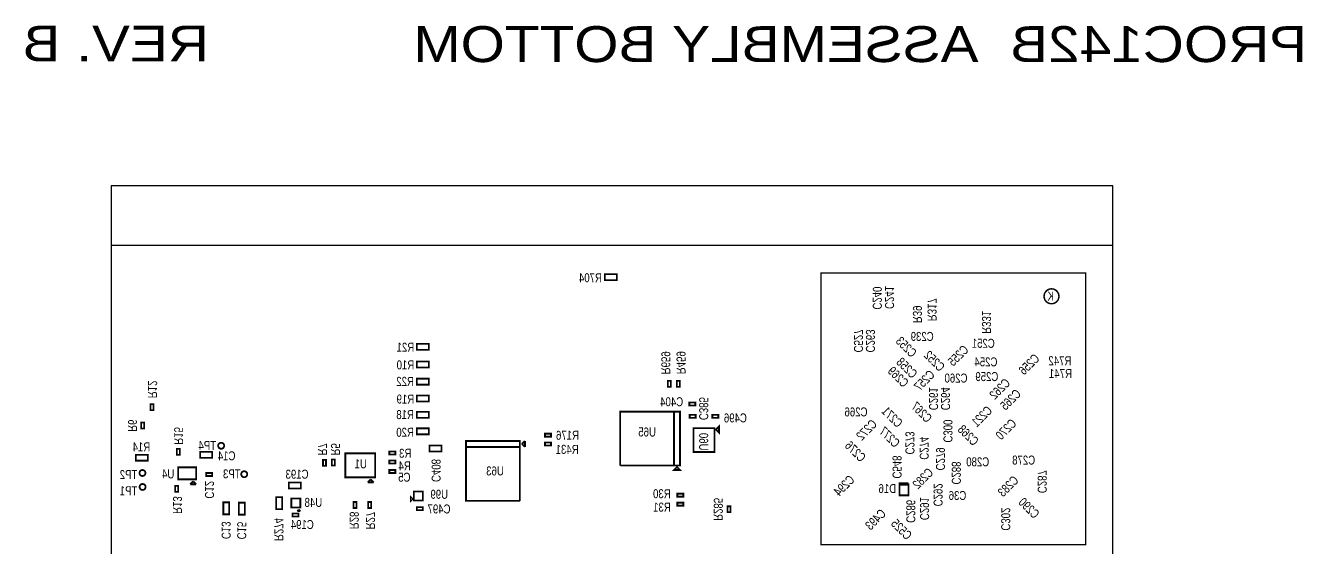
# Model space of a CAD drawing. Extents: x -19 to 106, y -45 to 165.
# Drawn here: x -11.1 to 97.3, y 120.7 to 164.9 of the extents above; entities that cross this region are included whole.
import ezdxf
from ezdxf.enums import TextEntityAlignment as Align

# ---------------------------------------------------------------- set-up
doc = ezdxf.new("R2010")
doc.units = 0
for name, color, linetype in [('BG_OUTLINE', 95, 'CONTINUOUS'), ('PG_ASSEMBLY_BOTTOM', 52, 'CONTINUOUS'), ('RD_ASSEMBLY_BOTTOM', 52, 'CONTINUOUS')]:
    doc.layers.add(name, color=color, linetype=linetype)

msp = doc.modelspace()

# ---------------------------------------------------------------- linework, layer by layer
at = {"layer": 'BG_OUTLINE'}
msp.add_lwpolyline([(81.190084, 146.286728), (81.190084, 151.366728), (-3.809746, 151.366728), (-3.809746, 146.286728)], dxfattribs=at)
msp.add_lwpolyline([(-3.809746, -3.81), (81.190084, -3.81), (81.190084, 146.286728), (-3.809746, 146.286728)], close=True, dxfattribs=at)
at = {"layer": 'PG_ASSEMBLY_BOTTOM'}
for points, const_width in [([(38.0746, 143.8656), (39.0906, 143.8656), (39.0906, 143.3576), (38.0746, 143.3576), (38.0746, 143.8656)], 0.1524), ([(59.2074, 143.9672), (78.867, 143.9672), (78.867, 120.9294), (56.4134, 120.9294), (56.4134, 143.9672), (59.2074, 143.9672)], 0.127), ([(22.1234, 137.9474), (23.1394, 137.9474), (23.1394, 137.4394), (22.1234, 137.4394), (22.1234, 137.9474)], 0.1524), ([(22.1234, 136.4488), (23.1394, 136.4488), (23.1394, 135.9408), (22.1234, 135.9408), (22.1234, 136.4488)], 0.1524), ([(22.1234, 135.001), (23.1394, 135.001), (23.1394, 134.493), (22.1234, 134.493), (22.1234, 135.001)], 0.1524), ([(43.662092, 134.815834), (43.662092, 134.307834), (43.408092, 134.307834), (43.408092, 134.815834), (43.662092, 134.815834)], 0.1524), ([(44.170092, 134.307834), (44.170092, 134.815834), (44.424092, 134.815834), (44.424092, 134.307834), (44.170092, 134.307834)], 0.1524), ([(22.1234, 133.5786), (23.1394, 133.5786), (23.1394, 133.0706), (22.1234, 133.0706), (22.1234, 133.5786)], 0.1524), ([(-0.2286, 132.842), (-0.2286, 132.334), (-0.4826, 132.334), (-0.4826, 132.842), (-0.2286, 132.842)], 0.1524), ([(22.1234, 132.1816), (23.1394, 132.1816), (23.1394, 131.6736), (22.1234, 131.6736), (22.1234, 132.1816)], 0.1524), ([(39.37, 127.635), (39.37, 132.207), (44.45, 132.207), (44.45, 127.635), (43.942, 127.635), (43.942, 132.207)], 0.1524), ([(43.942, 132.207), (43.942, 127.635), (39.37, 127.635)], 0.1524), ([(45.745908, 132.721096), (45.237908, 132.721096), (45.237908, 132.975096), (45.745908, 132.975096), (45.745908, 132.721096)], 0.1524), ([(-1.284986, 130.77317), (-1.284986, 131.28117), (-1.030986, 131.28117), (-1.030986, 130.77317), (-1.284986, 130.77317)], 0.1524), ([(45.77588, 131.68757), (45.26788, 131.68757), (45.26788, 131.94157), (45.77588, 131.94157), (45.77588, 131.68757)], 0.1524), ([(47.18812, 131.94157), (47.69612, 131.94157), (47.69612, 131.68757), (47.18812, 131.68757), (47.18812, 131.94157)], 0.1524), ([(22.1234, 130.7846), (23.1394, 130.7846), (23.1394, 130.2766), (22.1234, 130.2766), (22.1234, 130.7846)], 0.1524), ([(32.989266, 130.340608), (33.497266, 130.340608), (33.497266, 130.086608), (32.989266, 130.086608), (32.989266, 130.340608)], 0.1524), ([(47.371, 128.778), (45.593, 128.778), (45.593, 130.81), (47.371, 130.81), (47.371, 128.778)], 0.1524), ([(47.752, 130.937), (47.752, 130.429), (47.498, 130.683), (47.752, 130.937)], 0.1524), ([(2.004568, 129.043684), (2.004568, 128.535684), (1.750568, 128.535684), (1.750568, 129.043684), (2.004568, 129.043684)], 0.1524), ([(23.1902, 129.3368), (24.2062, 129.3368), (24.2062, 128.8288), (23.1902, 128.8288), (23.1902, 129.3368)], 0.1524), ([(30.85846, 124.63653), (26.28646, 124.63653), (26.28646, 129.71653), (30.85846, 129.71653), (30.85846, 129.20853), (26.28646, 129.20853)], 0.1524), ([(26.28646, 129.20853), (30.85846, 129.20853), (30.85846, 124.63653)], 0.1524), ([(31.03626, 129.46253), (31.29026, 129.71653)], 0.1524), ([(31.29026, 129.20853), (31.03626, 129.46253)], 0.1524), ([(31.29026, 129.71653), (31.29026, 129.20853)], 0.1524), ([(33.497266, 129.324608), (32.989266, 129.324608), (32.989266, 129.578608), (33.497266, 129.578608), (33.497266, 129.324608)], 0.1524), ([(-0.7112, 128.0414), (-1.7272, 128.0414), (-1.7272, 128.5494), (-0.7112, 128.5494), (-0.7112, 128.0414)], 0.1524), ([(3.729482, 128.788414), (4.745482, 128.788414), (4.745482, 128.280414), (3.729482, 128.280414), (3.729482, 128.788414)], 0.1524), ([(14.4018, 128.1176), (14.4018, 127.6096), (14.1478, 127.6096), (14.1478, 128.1176), (14.4018, 128.1176)], 0.1524), ([(15.158212, 128.137666), (15.158212, 127.629666), (14.904212, 127.629666), (14.904212, 128.137666), (15.158212, 128.137666)], 0.1524), ([(18.587466, 126.63678), (16.047466, 126.63678), (16.047466, 128.66878), (18.587466, 128.66878), (18.587466, 126.63678)], 0.1524), ([(20.2946, 128.5748), (19.7866, 128.5748), (19.7866, 128.8288), (20.2946, 128.8288), (20.2946, 128.5748)], 0.1524), ([(20.2946, 127.8128), (19.7866, 127.8128), (19.7866, 128.0668), (20.2946, 128.0668), (20.2946, 127.8128)], 0.1524), ([(1.86563, 126.468886), (1.86563, 127.484886), (3.38963, 127.484886), (3.38963, 126.468886), (1.86563, 126.468886)], 0.1524), ([(4.2418, 127), (4.7498, 127), (4.7498, 126.746), (4.2418, 126.746), (4.2418, 127)], 0.1524), ([(19.7866, 127.254), (20.2946, 127.254), (20.2946, 127), (19.7866, 127), (19.7866, 127.254)], 0.1524), ([(44.196, 127.508), (44.45, 127.254), (43.942, 127.254), (44.196, 127.508)], 0.1524), ([(1.8542, 125.9078), (1.8542, 125.3998), (1.6002, 125.3998), (1.6002, 125.9078), (1.8542, 125.9078)], 0.1524), ([(2.88163, 126.037086), (3.13563, 126.291086)], 0.1524), ([(3.38963, 126.037086), (2.88163, 126.037086)], 0.1524), ([(3.13563, 126.291086), (3.38963, 126.037086)], 0.1524), ([(12.277598, 125.689106), (11.261598, 125.689106), (11.261598, 126.197106), (12.277598, 126.197106), (12.277598, 125.689106)], 0.1524), ([(17.952466, 126.20498), (18.206466, 126.45898)], 0.1524), ([(18.460466, 126.20498), (17.952466, 126.20498)], 0.1524), ([(18.206466, 126.45898), (18.460466, 126.20498)], 0.1524), ([(63.8302, 126.126494), (63.8302, 125.110494), (63.0682, 125.110494), (63.0682, 125.999494), (63.8302, 125.999494)], 0.1524), ([(63.8302, 125.999494), (63.0682, 125.999494), (63.0682, 126.126494), (63.8302, 126.126494)], 0.1524), ([(10.6934, 124.9426), (10.6934, 123.9266), (10.1854, 123.9266), (10.1854, 124.9426), (10.6934, 124.9426)], 0.1524), ([(11.468608, 124.06884), (11.468608, 124.83084), (12.230608, 124.83084), (12.230608, 124.06884), (11.468608, 124.06884)], 0.1524), ([(16.9926, 124.537216), (16.9926, 124.029216), (16.7386, 124.029216), (16.7386, 124.537216), (16.9926, 124.537216)], 0.1524), ([(18.244058, 124.537216), (18.244058, 124.029216), (17.990058, 124.029216), (17.990058, 124.537216), (18.244058, 124.537216)], 0.1524), ([(21.614638, 124.667772), (21.614638, 124.921772), (21.741638, 124.794772), (21.614638, 124.667772)], 0.1524), ([(21.868638, 125.429772), (22.630638, 125.429772), (22.630638, 124.667772), (21.868638, 124.667772), (21.868638, 125.429772)], 0.1524), ([(44.727876, 124.993908), (44.219876, 124.993908), (44.219876, 125.247908), (44.727876, 125.247908), (44.727876, 124.993908)], 0.1524), ([(5.6896, 123.4948), (5.6896, 124.5108), (6.1976, 124.5108), (6.1976, 123.4948), (5.6896, 123.4948)], 0.1524), ([(7.5184, 124.4854), (7.5184, 123.4694), (7.0104, 123.4694), (7.0104, 124.4854), (7.5184, 124.4854)], 0.1524), ([(12.065, 123.317), (11.557, 123.317), (11.557, 123.571), (12.065, 123.571), (12.065, 123.317)], 0.1524), ([(11.976608, 123.76404), (12.103608, 123.89104)], 0.1524), ([(12.230608, 123.76404), (11.976608, 123.76404)], 0.1524), ([(12.103608, 123.89104), (12.230608, 123.76404)], 0.1524), ([(22.1234, 124.1044), (22.6314, 124.1044), (22.6314, 123.8504), (22.1234, 123.8504), (22.1234, 124.1044)], 0.1524), ([(44.727876, 124.231908), (44.219876, 124.231908), (44.219876, 124.485908), (44.727876, 124.485908), (44.727876, 124.231908)], 0.1524), ([(48.724058, 124.178568), (48.724058, 123.670568), (48.470058, 123.670568), (48.470058, 124.178568), (48.724058, 124.178568)], 0.1524)]:
    msp.add_lwpolyline(points, dxfattribs=dict(at, const_width=const_width))
for points, const_width in [([(76.602336, 141.986, 1), (75.340464, 141.986, 1), (76.602336, 141.986)], 0.127), ([(5.7658, 129.3114, 1), (5.2578, 129.3114, 1), (5.7658, 129.3114)], 0.1524), ([(-0.9144, 127, 1), (-1.4224, 127, 1), (-0.9144, 127)], 0.1524), ([(7.7216, 126.8984, 1), (7.2136, 126.8984, 1), (7.7216, 126.8984)], 0.1524), ([(-0.90297, 125.81636, 1), (-1.41097, 125.81636, 1), (-0.90297, 125.81636)], 0.1524)]:
    msp.add_lwpolyline(points, format="xyb", dxfattribs=dict(at, const_width=const_width))

# ---------------------------------------------------------------- texts
at = {"layer": 'PG_ASSEMBLY_BOTTOM', "text_generation_flag": 2}
for s, height, width, p in [('REV. B', 3.048, 1.183333, (4.4704, 161.8996)), ('PROC142B  ASSEMBLY BOTTOM', 3.048, 1.183333, (97.663, 161.8488)), ('K', 0.762, 0.8, (76.1746, 141.605))]:
    msp.add_text(s, height=height, dxfattribs=dict(at, width=width)).set_placement(p)
at = {"layer": 'RD_ASSEMBLY_BOTTOM', "text_generation_flag": 2, "width": 0.8}
for s, p in [('R704', (37.8206, 143.1798)), ('R21', (21.8948, 137.287)), ('R10', (21.8948, 135.7884)), ('R22', (21.8694, 134.3914)), ('R19', (21.8948, 132.8928)), ('R18', (21.8694, 131.572)), ('R20', (21.8694, 130.0734)), ('R14', (-0.508, 128.8288)), ('TP4', (5.080254, 128.960626)), ('C14', (6.724142, 128.078484)), ('U1', (17.876266, 127.39878)), ('TP2', (-1.6002, 126.492)), ('TP3', (7.163054, 126.547626)), ('C193', (12.9286, 126.5174)), ('TP1', (-1.6002, 125.1204)), ('D16', (62.7888, 125.2982)), ('U99', (24.765, 124.8156))]:
    msp.add_text(s, height=0.762, dxfattribs=at).set_placement(p)
for s, rotation, p in [('C240', 270, (60.8076, 141.8336)), ('C241', 270, (61.849, 141.8844)), ('R39', 270, (64.2112, 140.454126)), ('R317', 270, (65.4558, 140.843)), ('R331', 270, (70.0786, 139.7762)), ('C527', 270, (59.2074, 138.2014)), ('C263', 270, (60.2234, 138.2014)), ('C253', 315, (63.38316, 137.42416)), ('C255', 45, (68.316094, 136.68756)), ('R659', 270, (42.858944, 136.343644)), ('R459', 270, (44.152058, 136.355074)), ('C258', 315, (63.43396, 135.64616)), ('C252', 315, (65.77076, 136.23036)), ('C256', 45, (74.335894, 135.95096)), ('C269', 315, (62.69736, 134.88416)), ('C257', 45, (65.445894, 134.57936)), ('R12', 270, (-0.6858, 134.0866)), ('C262', 45, (71.84644, 133.867906)), ('C385', 270, (46.0756, 132.461)), ('C261', 270, (65.5828, 133.2992)), ('C264', 270, (66.5988, 133.2992)), ('C265', 45, (72.76084, 132.953506)), ('C271', 315, (62.18936, 131.48056)), ('C267', 315, (64.67856, 131.88696)), ('C221', 45, (70.322694, 131.53136)), ('R6', 270, (-2.3876, 131.0132)), ('C272', 45, (60.543694, 130.38836)), ('C300', 270, (66.802, 130.556)), ('C270', 45, (72.380094, 130.43916)), ('R15', 270, (1.524, 130.1496)), ('C277', 315, (61.96076, 129.77876)), ('C273', 270, (63.579248, 129.550414)), ('C274', 270, (64.78651, 129.10312)), ('C268', 315, (68.64096, 129.93116)), ('R7', 270, (13.7414, 129.0066)), ('R5', 270, (14.8336, 129.0066)), ('C276', 315, (59.06516, 128.55956)), ('C279', 270, (66.167, 128.1938)), ('C548', 270, (62.484, 127.508)), ('C288', 270, (67.5132, 127)), ('C282', 45, (65.318894, 126.27356)), ('C287', 270, (74.803, 126.2634)), ('C12', 270, (4.1402, 125.5776)), ('C294', 45, (58.638694, 125.66396)), ('C292', 270, (65.9638, 125.1458)), ('C283', 45, (72.55764, 125.612906)), ('R13', 270, (1.4224, 124.2822)), ('R285', 270, (47.314358, 123.919996)), ('C286', 270, (63.6524, 123.7488)), ('C291', 270, (64.8208, 123.9774)), ('C290', 315, (73.79716, 123.75896)), ('R28', 270, (16.42618, 122.977656)), ('R27', 270, (17.8054, 122.9614)), ('C493', 45, (61.305694, 122.79376)), ('C302', 270, (71.7042, 123.0884)), ('C525', 315, (62.97676, 121.95556))]:
    msp.add_text(s, height=0.762, rotation=rotation, dxfattribs=at).set_placement(p, align=Align.CENTER)
for s, p in [('C239', (64.9986, 138.2014)), ('C251', (70.1802, 137.6172)), ('C254', (70.4088, 136.0424)), ('R742', (76.6826, 136.144)), ('C259', (70.485, 134.7978)), ('R741', (76.7334, 135.0518)), ('C260', (67.8688, 134.6708)), ('C404', (43.7388, 132.6642)), ('C266', (59.3852, 131.8006)), ('C496', (49.149, 131.2926)), ('R176', (34.8996, 129.8194)), ('U65', (41.656, 130.0988)), ('R3', (21.1328, 128.2954)), ('R431', (34.8742, 128.6256)), ('R4', (21.082, 127.2286)), ('C280', (69.711824, 127.568452)), ('C278', (73.610216, 127.716534)), ('U4', (1.016, 126.5428)), ('C5', (21.0566, 126.2634)), ('U63', (28.7528, 126.7968)), ('U48', (13.335, 124.1298)), ('R30', (42.909236, 124.864114)), ('C36', (67.9958, 124.714)), ('C497', (24.003, 123.571)), ('R31', (42.918126, 123.727972)), ('C194', (12.3952, 122.2502))]:
    msp.add_text(s, height=0.762, dxfattribs=at).set_placement(p, align=Align.CENTER)
for s, p in [('U60', (46.0756, 128.905)), ('C408', (23.368, 126.238)), ('C13', (5.55244, 121.39803)), ('C15', (6.87324, 121.37263)), ('R274', (10.033, 121.2342))]:
    msp.add_text(s, height=0.762, rotation=270, dxfattribs=at).set_placement(p)

doc.saveas('drawing.dxf')
